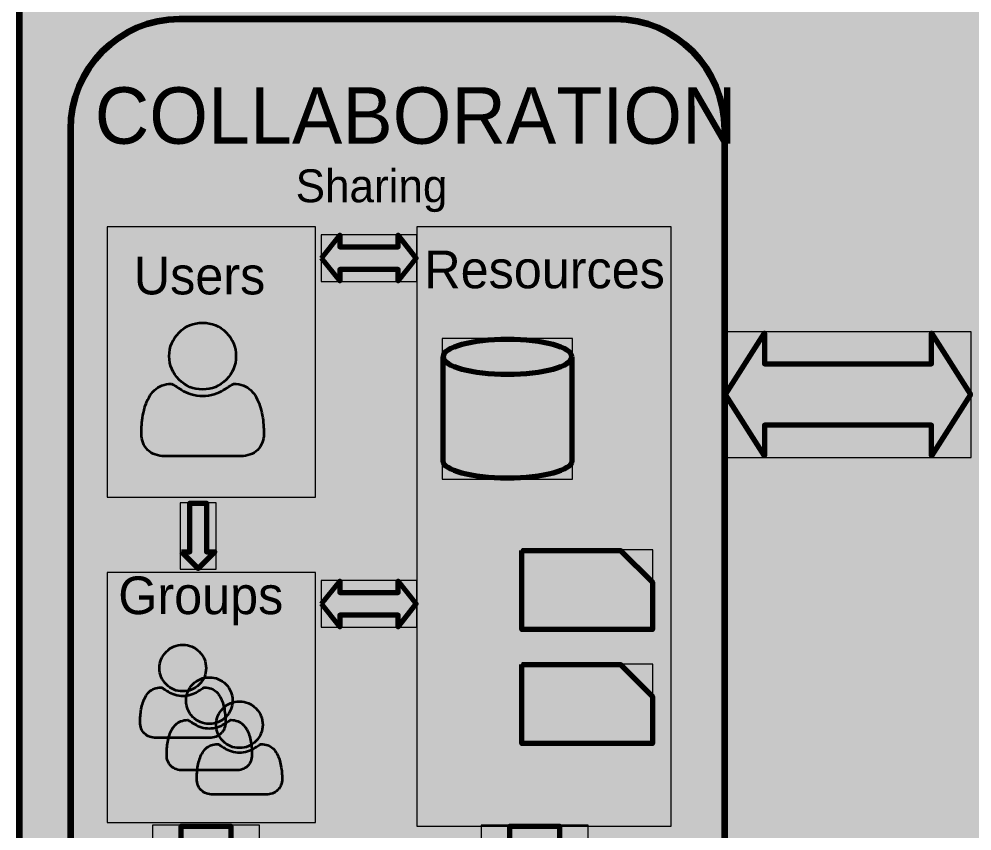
# Model space of a CAD drawing. Header units: inches. Extents: x 37 to 1597, y -2186 to -38.
# Drawn here: x 37 to 588, y -1716 to -1247 of the extents above; entities that cross this region are included whole.
import ezdxf

# ---------------------------------------------------------------- set-up
doc = ezdxf.new("R2010")
doc.units = ezdxf.units.IN
doc.header["$MEASUREMENT"] = 0
doc.layers.add('Layer 1', color=7, linetype='Continuous')

# ---------------------------------------------------------------- blocks, each defined once
blk = doc.blocks.new('block 4')
at = {"layer": 'Layer 1', "true_color": 0x010101}
h = blk.add_hatch(color=18, dxfattribs=at)
h.dxf.hatch_style = 2
edge = h.paths.add_edge_path()
edge.add_spline(control_points=[(131.69, -1608.41), (127.98, -1608.41), (124.81, -1609.72), (122.19, -1612.34), (119.56, -1614.97), (118.25, -1618.14), (118.25, -1621.85), (118.25, -1625.56), (119.56, -1628.73), (122.19, -1631.35), (124.81, -1633.97), (127.98, -1635.29), (131.69, -1635.29), (135.4, -1635.29), (138.57, -1633.97), (141.19, -1631.35), (143.82, -1628.73), (145.13, -1625.56), (145.13, -1621.85), (145.13, -1618.14), (143.82, -1614.97), (141.19, -1612.34), (138.57, -1609.72), (135.4, -1608.41), (131.69, -1608.41)], knot_values=[0, 0, 0, 0, 1, 1, 1, 2, 2, 2, 3, 3, 3, 4, 4, 4, 5, 5, 5, 6, 6, 6, 7, 7, 7, 8, 8, 8, 8], degree=3, periodic=0)
edge.add_line((131.69, -1608.41), (131.69, -1608.41))
edge = h.paths.add_edge_path()
edge.add_spline(control_points=[(156.21, -1649.48), (156.12, -1648.31), (155.96, -1647.03), (155.71, -1645.66), (155.47, -1644.3), (155.16, -1643.04), (154.79, -1641.87), (154.41, -1640.7), (153.91, -1639.57), (153.29, -1638.46), (152.65, -1637.35), (151.93, -1636.41), (151.11, -1635.62), (150.3, -1634.84), (149.3, -1634.21), (148.12, -1633.75), (146.94, -1633.28), (145.65, -1633.05), (144.22, -1633.05), (144.01, -1633.05), (143.52, -1633.3), (142.75, -1633.8), (141.98, -1634.31), (141.11, -1634.87), (140.14, -1635.48), (139.17, -1636.1), (137.92, -1636.66), (136.36, -1637.16), (134.81, -1637.67), (133.25, -1637.92), (131.69, -1637.92), (130.12, -1637.92), (128.57, -1637.67), (127.02, -1637.16), (125.46, -1636.66), (124.2, -1636.1), (123.24, -1635.48), (122.27, -1634.87), (121.4, -1634.31), (120.63, -1633.8), (119.86, -1633.3), (119.37, -1633.05), (119.16, -1633.05), (117.74, -1633.05), (116.44, -1633.28), (115.26, -1633.75), (114.07, -1634.21), (113.08, -1634.84), (112.26, -1635.62), (111.44, -1636.41), (110.72, -1637.35), (110.09, -1638.46), (109.47, -1639.57), (108.96, -1640.7), (108.59, -1641.87), (108.21, -1643.04), (107.91, -1644.3), (107.66, -1645.66), (107.42, -1647.03), (107.25, -1648.31), (107.17, -1649.48), (107.09, -1650.67), (107.05, -1651.87), (107.05, -1653.1), (107.05, -1655.9), (107.9, -1658.12), (109.6, -1659.74), (111.31, -1661.36), (113.57, -1662.17), (116.39, -1662.17), (116.39, -1662.17), (146.99, -1662.17), (146.99, -1662.17), (149.81, -1662.17), (152.07, -1661.36), (153.77, -1659.74), (155.48, -1658.12), (156.33, -1655.9), (156.33, -1653.1), (156.33, -1651.87), (156.29, -1650.67), (156.21, -1649.48)], knot_values=[0, 0, 0, 0, 1, 1, 1, 2, 2, 2, 3, 3, 3, 4, 4, 4, 5, 5, 5, 6, 6, 6, 7, 7, 7, 8, 8, 8, 9, 9, 9, 10, 10, 10, 11, 11, 11, 12, 12, 12, 13, 13, 13, 14, 14, 14, 15, 15, 15, 16, 16, 16, 17, 17, 17, 18, 18, 18, 19, 19, 19, 20, 20, 20, 21, 21, 21, 22, 22, 22, 23, 23, 23, 24, 24, 24, 25, 25, 25, 26, 26, 26, 27, 27, 27, 27], degree=3, periodic=0)
edge.add_line((156.21, -1649.48), (156.21, -1649.48))
h = blk.add_hatch(color=18, dxfattribs=at)
h.dxf.hatch_style = 2
edge = h.paths.add_edge_path()
edge.add_spline(control_points=[(147.02, -1627.22), (143.31, -1627.22), (140.14, -1628.54), (137.52, -1631.16), (134.9, -1633.79), (133.58, -1636.95), (133.58, -1640.67), (133.58, -1644.38), (134.9, -1647.54), (137.52, -1650.17), (140.14, -1652.79), (143.31, -1654.11), (147.02, -1654.11), (150.73, -1654.11), (153.9, -1652.79), (156.53, -1650.17), (159.15, -1647.54), (160.46, -1644.38), (160.46, -1640.67), (160.46, -1636.95), (159.15, -1633.79), (156.53, -1631.16), (153.9, -1628.54), (150.73, -1627.22), (147.02, -1627.22)], knot_values=[0, 0, 0, 0, 1, 1, 1, 2, 2, 2, 3, 3, 3, 4, 4, 4, 5, 5, 5, 6, 6, 6, 7, 7, 7, 8, 8, 8, 8], degree=3, periodic=0)
edge.add_line((147.02, -1627.22), (147.02, -1627.22))
edge = h.paths.add_edge_path()
edge.add_spline(control_points=[(171.54, -1668.3), (171.46, -1667.13), (171.29, -1665.85), (171.05, -1664.48), (170.81, -1663.12), (170.5, -1661.86), (170.12, -1660.69), (169.75, -1659.52), (169.24, -1658.38), (168.62, -1657.28), (167.99, -1656.17), (167.26, -1655.23), (166.44, -1654.44), (165.63, -1653.66), (164.64, -1653.03), (163.45, -1652.57), (162.27, -1652.1), (160.98, -1651.87), (159.56, -1651.87), (159.34, -1651.87), (158.86, -1652.11), (158.08, -1652.62), (157.31, -1653.13), (156.44, -1653.68), (155.47, -1654.3), (154.51, -1654.92), (153.25, -1655.48), (151.7, -1655.98), (150.14, -1656.48), (148.58, -1656.73), (147.02, -1656.73), (145.46, -1656.73), (143.91, -1656.48), (142.35, -1655.98), (140.79, -1655.48), (139.54, -1654.92), (138.57, -1654.3), (137.6, -1653.68), (136.73, -1653.13), (135.97, -1652.62), (135.19, -1652.11), (134.7, -1651.87), (134.49, -1651.87), (133.07, -1651.87), (131.77, -1652.1), (130.59, -1652.57), (129.41, -1653.03), (128.41, -1653.66), (127.6, -1654.44), (126.78, -1655.23), (126.06, -1656.17), (125.43, -1657.28), (124.8, -1658.38), (124.3, -1659.52), (123.92, -1660.69), (123.55, -1661.86), (123.24, -1663.12), (122.99, -1664.48), (122.75, -1665.85), (122.58, -1667.13), (122.5, -1668.3), (122.43, -1669.48), (122.38, -1670.68), (122.38, -1671.92), (122.38, -1674.72), (123.23, -1676.93), (124.93, -1678.56), (126.64, -1680.18), (128.9, -1680.98), (131.72, -1680.98), (131.72, -1680.98), (162.32, -1680.98), (162.32, -1680.98), (165.14, -1680.98), (167.4, -1680.18), (169.11, -1678.56), (170.81, -1676.93), (171.67, -1674.72), (171.67, -1671.92), (171.67, -1670.68), (171.62, -1669.48), (171.54, -1668.3)], knot_values=[0, 0, 0, 0, 1, 1, 1, 2, 2, 2, 3, 3, 3, 4, 4, 4, 5, 5, 5, 6, 6, 6, 7, 7, 7, 8, 8, 8, 9, 9, 9, 10, 10, 10, 11, 11, 11, 12, 12, 12, 13, 13, 13, 14, 14, 14, 15, 15, 15, 16, 16, 16, 17, 17, 17, 18, 18, 18, 19, 19, 19, 20, 20, 20, 21, 21, 21, 22, 22, 22, 23, 23, 23, 24, 24, 24, 25, 25, 25, 26, 26, 26, 27, 27, 27, 27], degree=3, periodic=0)
edge.add_line((171.54, -1668.3), (171.54, -1668.3))
h = blk.add_hatch(color=18, dxfattribs=at)
h.dxf.hatch_style = 2
edge = h.paths.add_edge_path()
edge.add_spline(control_points=[(164.44, -1641.16), (160.73, -1641.16), (157.57, -1642.47), (154.94, -1645.1), (152.32, -1647.73), (151, -1650.89), (151, -1654.61), (151, -1658.32), (152.32, -1661.48), (154.94, -1664.11), (157.57, -1666.73), (160.73, -1668.05), (164.44, -1668.05), (168.16, -1668.05), (171.32, -1666.73), (173.95, -1664.11), (176.58, -1661.48), (177.89, -1658.32), (177.89, -1654.61), (177.89, -1650.89), (176.58, -1647.73), (173.95, -1645.1), (171.32, -1642.47), (168.16, -1641.16), (164.44, -1641.16)], knot_values=[0, 0, 0, 0, 1, 1, 1, 2, 2, 2, 3, 3, 3, 4, 4, 4, 5, 5, 5, 6, 6, 6, 7, 7, 7, 8, 8, 8, 8], degree=3, periodic=0)
edge.add_line((164.44, -1641.16), (164.44, -1641.16))
edge = h.paths.add_edge_path()
edge.add_spline(control_points=[(188.96, -1682.24), (188.88, -1681.07), (188.72, -1679.79), (188.47, -1678.42), (188.23, -1677.06), (187.92, -1675.79), (187.55, -1674.63), (187.17, -1673.46), (186.67, -1672.32), (186.04, -1671.21), (185.41, -1670.11), (184.69, -1669.16), (183.87, -1668.38), (183.05, -1667.59), (182.06, -1666.97), (180.88, -1666.51), (179.7, -1666.04), (178.4, -1665.81), (176.98, -1665.81), (176.77, -1665.81), (176.28, -1666.05), (175.5, -1666.56), (174.73, -1667.07), (173.86, -1667.62), (172.9, -1668.24), (171.93, -1668.86), (170.67, -1669.42), (169.12, -1669.92), (167.57, -1670.42), (166.01, -1670.67), (164.44, -1670.67), (162.88, -1670.67), (161.33, -1670.42), (159.78, -1669.92), (158.22, -1669.42), (156.96, -1668.86), (155.99, -1668.24), (155.03, -1667.62), (154.16, -1667.07), (153.39, -1666.56), (152.61, -1666.05), (152.12, -1665.81), (151.92, -1665.81), (150.49, -1665.81), (149.19, -1666.04), (148.02, -1666.51), (146.83, -1666.97), (145.84, -1667.59), (145.02, -1668.38), (144.2, -1669.16), (143.48, -1670.11), (142.85, -1671.21), (142.22, -1672.32), (141.72, -1673.46), (141.35, -1674.63), (140.97, -1675.79), (140.66, -1677.06), (140.42, -1678.42), (140.17, -1679.79), (140.01, -1681.07), (139.93, -1682.24), (139.85, -1683.42), (139.81, -1684.62), (139.81, -1685.86), (139.81, -1688.66), (140.66, -1690.87), (142.36, -1692.5), (144.06, -1694.12), (146.33, -1694.92), (149.15, -1694.92), (149.15, -1694.92), (179.75, -1694.92), (179.75, -1694.92), (182.57, -1694.92), (184.82, -1694.12), (186.53, -1692.5), (188.24, -1690.87), (189.09, -1688.66), (189.09, -1685.86), (189.09, -1684.62), (189.05, -1683.42), (188.96, -1682.24)], knot_values=[0, 0, 0, 0, 1, 1, 1, 2, 2, 2, 3, 3, 3, 4, 4, 4, 5, 5, 5, 6, 6, 6, 7, 7, 7, 8, 8, 8, 9, 9, 9, 10, 10, 10, 11, 11, 11, 12, 12, 12, 13, 13, 13, 14, 14, 14, 15, 15, 15, 16, 16, 16, 17, 17, 17, 18, 18, 18, 19, 19, 19, 20, 20, 20, 21, 21, 21, 22, 22, 22, 23, 23, 23, 24, 24, 24, 25, 25, 25, 26, 26, 26, 27, 27, 27, 27], degree=3, periodic=0)
edge.add_line((188.96, -1682.24), (188.96, -1682.24))
at = {"layer": 'Layer 1', "color": 18, "lineweight": 35, "true_color": 0x000000}
for points, knots in [([(131.69, -1608.41), (127.98, -1608.41), (124.81, -1609.72), (122.19, -1612.34), (119.56, -1614.97), (118.25, -1618.14), (118.25, -1621.85), (118.25, -1625.56), (119.56, -1628.73), (122.19, -1631.35), (124.81, -1633.97), (127.98, -1635.29), (131.69, -1635.29), (135.4, -1635.29), (138.57, -1633.97), (141.19, -1631.35), (143.82, -1628.73), (145.13, -1625.56), (145.13, -1621.85), (145.13, -1618.14), (143.82, -1614.97), (141.19, -1612.34), (138.57, -1609.72), (135.4, -1608.41), (131.69, -1608.41)], [0, 0, 0, 0, 1, 1, 1, 2, 2, 2, 3, 3, 3, 4, 4, 4, 5, 5, 5, 6, 6, 6, 7, 7, 7, 8, 8, 8, 8]), ([(147.02, -1627.22), (143.31, -1627.22), (140.14, -1628.54), (137.52, -1631.16), (134.9, -1633.79), (133.58, -1636.95), (133.58, -1640.67), (133.58, -1644.38), (134.9, -1647.54), (137.52, -1650.17), (140.14, -1652.79), (143.31, -1654.11), (147.02, -1654.11), (150.73, -1654.11), (153.9, -1652.79), (156.53, -1650.17), (159.15, -1647.54), (160.46, -1644.38), (160.46, -1640.67), (160.46, -1636.95), (159.15, -1633.79), (156.53, -1631.16), (153.9, -1628.54), (150.73, -1627.22), (147.02, -1627.22)], [0, 0, 0, 0, 1, 1, 1, 2, 2, 2, 3, 3, 3, 4, 4, 4, 5, 5, 5, 6, 6, 6, 7, 7, 7, 8, 8, 8, 8]), ([(156.21, -1649.48), (156.12, -1648.31), (155.96, -1647.03), (155.71, -1645.66), (155.47, -1644.3), (155.16, -1643.04), (154.79, -1641.87), (154.41, -1640.7), (153.91, -1639.57), (153.29, -1638.46), (152.65, -1637.35), (151.93, -1636.41), (151.11, -1635.62), (150.3, -1634.84), (149.3, -1634.21), (148.12, -1633.75), (146.94, -1633.28), (145.65, -1633.05), (144.22, -1633.05), (144.01, -1633.05), (143.52, -1633.3), (142.75, -1633.8), (141.98, -1634.31), (141.11, -1634.87), (140.14, -1635.48), (139.17, -1636.1), (137.92, -1636.66), (136.36, -1637.16), (134.81, -1637.67), (133.25, -1637.92), (131.69, -1637.92), (130.12, -1637.92), (128.57, -1637.67), (127.02, -1637.16), (125.46, -1636.66), (124.2, -1636.1), (123.24, -1635.48), (122.27, -1634.87), (121.4, -1634.31), (120.63, -1633.8), (119.86, -1633.3), (119.37, -1633.05), (119.16, -1633.05), (117.74, -1633.05), (116.44, -1633.28), (115.26, -1633.75), (114.07, -1634.21), (113.08, -1634.84), (112.26, -1635.62), (111.44, -1636.41), (110.72, -1637.35), (110.09, -1638.46), (109.47, -1639.57), (108.96, -1640.7), (108.59, -1641.87), (108.21, -1643.04), (107.91, -1644.3), (107.66, -1645.66), (107.42, -1647.03), (107.25, -1648.31), (107.17, -1649.48), (107.09, -1650.67), (107.05, -1651.87), (107.05, -1653.1), (107.05, -1655.9), (107.9, -1658.12), (109.6, -1659.74), (111.31, -1661.36), (113.57, -1662.17), (116.39, -1662.17), (116.39, -1662.17), (146.99, -1662.17), (146.99, -1662.17), (149.81, -1662.17), (152.07, -1661.36), (153.77, -1659.74), (155.48, -1658.12), (156.33, -1655.9), (156.33, -1653.1), (156.33, -1651.87), (156.29, -1650.67), (156.21, -1649.48)], [0, 0, 0, 0, 1, 1, 1, 2, 2, 2, 3, 3, 3, 4, 4, 4, 5, 5, 5, 6, 6, 6, 7, 7, 7, 8, 8, 8, 9, 9, 9, 10, 10, 10, 11, 11, 11, 12, 12, 12, 13, 13, 13, 14, 14, 14, 15, 15, 15, 16, 16, 16, 17, 17, 17, 18, 18, 18, 19, 19, 19, 20, 20, 20, 21, 21, 21, 22, 22, 22, 23, 23, 23, 24, 24, 24, 25, 25, 25, 26, 26, 26, 27, 27, 27, 27]), ([(164.44, -1641.16), (160.73, -1641.16), (157.57, -1642.47), (154.94, -1645.1), (152.32, -1647.73), (151, -1650.89), (151, -1654.61), (151, -1658.32), (152.32, -1661.48), (154.94, -1664.11), (157.57, -1666.73), (160.73, -1668.05), (164.44, -1668.05), (168.16, -1668.05), (171.32, -1666.73), (173.95, -1664.11), (176.58, -1661.48), (177.89, -1658.32), (177.89, -1654.61), (177.89, -1650.89), (176.58, -1647.73), (173.95, -1645.1), (171.32, -1642.47), (168.16, -1641.16), (164.44, -1641.16)], [0, 0, 0, 0, 1, 1, 1, 2, 2, 2, 3, 3, 3, 4, 4, 4, 5, 5, 5, 6, 6, 6, 7, 7, 7, 8, 8, 8, 8]), ([(171.54, -1668.3), (171.46, -1667.13), (171.29, -1665.85), (171.05, -1664.48), (170.81, -1663.12), (170.5, -1661.86), (170.12, -1660.69), (169.75, -1659.52), (169.24, -1658.38), (168.62, -1657.28), (167.99, -1656.17), (167.26, -1655.23), (166.44, -1654.44), (165.63, -1653.66), (164.64, -1653.03), (163.45, -1652.57), (162.27, -1652.1), (160.98, -1651.87), (159.56, -1651.87), (159.34, -1651.87), (158.86, -1652.11), (158.08, -1652.62), (157.31, -1653.13), (156.44, -1653.68), (155.47, -1654.3), (154.51, -1654.92), (153.25, -1655.48), (151.7, -1655.98), (150.14, -1656.48), (148.58, -1656.73), (147.02, -1656.73), (145.46, -1656.73), (143.91, -1656.48), (142.35, -1655.98), (140.79, -1655.48), (139.54, -1654.92), (138.57, -1654.3), (137.6, -1653.68), (136.73, -1653.13), (135.97, -1652.62), (135.19, -1652.11), (134.7, -1651.87), (134.49, -1651.87), (133.07, -1651.87), (131.77, -1652.1), (130.59, -1652.57), (129.41, -1653.03), (128.41, -1653.66), (127.6, -1654.44), (126.78, -1655.23), (126.06, -1656.17), (125.43, -1657.28), (124.8, -1658.38), (124.3, -1659.52), (123.92, -1660.69), (123.55, -1661.86), (123.24, -1663.12), (122.99, -1664.48), (122.75, -1665.85), (122.58, -1667.13), (122.5, -1668.3), (122.43, -1669.48), (122.38, -1670.68), (122.38, -1671.92), (122.38, -1674.72), (123.23, -1676.93), (124.93, -1678.56), (126.64, -1680.18), (128.9, -1680.98), (131.72, -1680.98), (131.72, -1680.98), (162.32, -1680.98), (162.32, -1680.98), (165.14, -1680.98), (167.4, -1680.18), (169.11, -1678.56), (170.81, -1676.93), (171.67, -1674.72), (171.67, -1671.92), (171.67, -1670.68), (171.62, -1669.48), (171.54, -1668.3)], [0, 0, 0, 0, 1, 1, 1, 2, 2, 2, 3, 3, 3, 4, 4, 4, 5, 5, 5, 6, 6, 6, 7, 7, 7, 8, 8, 8, 9, 9, 9, 10, 10, 10, 11, 11, 11, 12, 12, 12, 13, 13, 13, 14, 14, 14, 15, 15, 15, 16, 16, 16, 17, 17, 17, 18, 18, 18, 19, 19, 19, 20, 20, 20, 21, 21, 21, 22, 22, 22, 23, 23, 23, 24, 24, 24, 25, 25, 25, 26, 26, 26, 27, 27, 27, 27]), ([(188.96, -1682.24), (188.88, -1681.07), (188.72, -1679.79), (188.47, -1678.42), (188.23, -1677.06), (187.92, -1675.79), (187.55, -1674.63), (187.17, -1673.46), (186.67, -1672.32), (186.04, -1671.21), (185.41, -1670.11), (184.69, -1669.16), (183.87, -1668.38), (183.05, -1667.59), (182.06, -1666.97), (180.88, -1666.51), (179.7, -1666.04), (178.4, -1665.81), (176.98, -1665.81), (176.77, -1665.81), (176.28, -1666.05), (175.5, -1666.56), (174.73, -1667.07), (173.86, -1667.62), (172.9, -1668.24), (171.93, -1668.86), (170.67, -1669.42), (169.12, -1669.92), (167.57, -1670.42), (166.01, -1670.67), (164.44, -1670.67), (162.88, -1670.67), (161.33, -1670.42), (159.78, -1669.92), (158.22, -1669.42), (156.96, -1668.86), (155.99, -1668.24), (155.03, -1667.62), (154.16, -1667.07), (153.39, -1666.56), (152.61, -1666.05), (152.12, -1665.81), (151.92, -1665.81), (150.49, -1665.81), (149.19, -1666.04), (148.02, -1666.51), (146.83, -1666.97), (145.84, -1667.59), (145.02, -1668.38), (144.2, -1669.16), (143.48, -1670.11), (142.85, -1671.21), (142.22, -1672.32), (141.72, -1673.46), (141.35, -1674.63), (140.97, -1675.79), (140.66, -1677.06), (140.42, -1678.42), (140.17, -1679.79), (140.01, -1681.07), (139.93, -1682.24), (139.85, -1683.42), (139.81, -1684.62), (139.81, -1685.86), (139.81, -1688.66), (140.66, -1690.87), (142.36, -1692.5), (144.06, -1694.12), (146.33, -1694.92), (149.15, -1694.92), (149.15, -1694.92), (179.75, -1694.92), (179.75, -1694.92), (182.57, -1694.92), (184.82, -1694.12), (186.53, -1692.5), (188.24, -1690.87), (189.09, -1688.66), (189.09, -1685.86), (189.09, -1684.62), (189.05, -1683.42), (188.96, -1682.24)], [0, 0, 0, 0, 1, 1, 1, 2, 2, 2, 3, 3, 3, 4, 4, 4, 5, 5, 5, 6, 6, 6, 7, 7, 7, 8, 8, 8, 9, 9, 9, 10, 10, 10, 11, 11, 11, 12, 12, 12, 13, 13, 13, 14, 14, 14, 15, 15, 15, 16, 16, 16, 17, 17, 17, 18, 18, 18, 19, 19, 19, 20, 20, 20, 21, 21, 21, 22, 22, 22, 23, 23, 23, 24, 24, 24, 25, 25, 25, 26, 26, 26, 27, 27, 27, 27])]:
    blk.add_open_spline(points, degree=3, knots=knots, dxfattribs=at)
blk = doc.blocks.new('block 3')
at = {"layer": 'Layer 1', "true_color": 0xd3d3d3}
h = blk.add_hatch(color=254, dxfattribs=at)
h.dxf.hatch_style = 2
h.paths.add_polyline_path([(88.03, -1711.08), (208.33, -1711.08), (208.33, -1566.67), (88.03, -1566.67)])
at = {"layer": 'Layer 1', "lineweight": 0}
blk.add_lwpolyline([(88.03, -1711.08), (208.33, -1711.08), (208.33, -1566.67), (88.03, -1566.67), (88.03, -1711.08)], dxfattribs=at)
at = {"layer": 'Layer 1'}
blk.add_blockref('block 4', (0, 0), dxfattribs=at)
at = {"layer": 'Layer 1', "color": 250, "true_color": 0x231f20, "insert": (94.37, -1597.22), "char_height": 21.76, "attachment_point": 7}
blk.add_mtext('\\fMyriad Pro|b0|i0|c0|p34;\\W1;Groups', dxfattribs=at)
blk = doc.blocks.new('block 5')
at = {"layer": 'Layer 1', "true_color": 0xd3d3d3}
h = blk.add_hatch(color=254, dxfattribs=at)
h.dxf.hatch_style = 2
h.paths.add_polyline_path([(88.03, -1523), (208.33, -1523), (208.33, -1366.58), (88.03, -1366.58)])
at = {"layer": 'Layer 1', "true_color": 0x010101}
h = blk.add_hatch(color=18, dxfattribs=at)
h.dxf.hatch_style = 2
edge = h.paths.add_edge_path()
edge.add_spline(control_points=[(143.16, -1422.14), (137.83, -1422.14), (133.29, -1424.02), (129.52, -1427.79), (125.76, -1431.56), (123.87, -1436.1), (123.87, -1441.43), (123.87, -1446.75), (125.76, -1451.3), (129.52, -1455.06), (133.29, -1458.83), (137.83, -1460.72), (143.16, -1460.72), (148.48, -1460.72), (153.02, -1458.83), (156.8, -1455.06), (160.56, -1451.3), (162.45, -1446.75), (162.45, -1441.43), (162.45, -1436.1), (160.56, -1431.56), (156.8, -1427.79), (153.02, -1424.02), (148.48, -1422.14), (143.16, -1422.14)], knot_values=[0, 0, 0, 0, 1, 1, 1, 2, 2, 2, 3, 3, 3, 4, 4, 4, 5, 5, 5, 6, 6, 6, 7, 7, 7, 8, 8, 8, 8], degree=3, periodic=0)
edge.add_line((143.16, -1422.14), (143.16, -1422.14))
edge = h.paths.add_edge_path()
edge.add_spline(control_points=[(178.34, -1481.08), (178.22, -1479.39), (177.98, -1477.56), (177.63, -1475.6), (177.29, -1473.64), (176.84, -1471.83), (176.31, -1470.15), (175.76, -1468.48), (175.04, -1466.85), (174.15, -1465.26), (173.24, -1463.67), (172.2, -1462.32), (171.03, -1461.19), (169.86, -1460.06), (168.43, -1459.17), (166.74, -1458.5), (165.04, -1457.83), (163.18, -1457.5), (161.14, -1457.5), (160.84, -1457.5), (160.14, -1457.85), (159.03, -1458.57), (157.92, -1459.3), (156.67, -1460.1), (155.28, -1460.99), (153.9, -1461.88), (152.09, -1462.68), (149.86, -1463.4), (147.64, -1464.12), (145.4, -1464.48), (143.16, -1464.48), (140.91, -1464.48), (138.69, -1464.12), (136.46, -1463.4), (134.22, -1462.68), (132.42, -1461.88), (131.03, -1460.99), (129.64, -1460.1), (128.39, -1459.3), (127.3, -1458.57), (126.18, -1457.85), (125.48, -1457.5), (125.18, -1457.5), (123.14, -1457.5), (121.27, -1457.83), (119.59, -1458.5), (117.88, -1459.17), (116.46, -1460.06), (115.29, -1461.19), (114.11, -1462.32), (113.08, -1463.67), (112.17, -1465.26), (111.27, -1466.85), (110.55, -1468.48), (110.02, -1470.15), (109.48, -1471.83), (109.04, -1473.64), (108.68, -1475.6), (108.33, -1477.56), (108.09, -1479.39), (107.98, -1481.08), (107.87, -1482.77), (107.8, -1484.5), (107.8, -1486.27), (107.8, -1490.29), (109.03, -1493.46), (111.47, -1495.79), (113.91, -1498.12), (117.16, -1499.28), (121.21, -1499.28), (121.21, -1499.28), (165.11, -1499.28), (165.11, -1499.28), (169.16, -1499.28), (172.4, -1498.12), (174.85, -1495.79), (177.29, -1493.46), (178.52, -1490.29), (178.52, -1486.27), (178.52, -1484.5), (178.45, -1482.77), (178.34, -1481.08)], knot_values=[0, 0, 0, 0, 1, 1, 1, 2, 2, 2, 3, 3, 3, 4, 4, 4, 5, 5, 5, 6, 6, 6, 7, 7, 7, 8, 8, 8, 9, 9, 9, 10, 10, 10, 11, 11, 11, 12, 12, 12, 13, 13, 13, 14, 14, 14, 15, 15, 15, 16, 16, 16, 17, 17, 17, 18, 18, 18, 19, 19, 19, 20, 20, 20, 21, 21, 21, 22, 22, 22, 23, 23, 23, 24, 24, 24, 25, 25, 25, 26, 26, 26, 27, 27, 27, 27], degree=3, periodic=0)
edge.add_line((178.34, -1481.08), (178.34, -1481.08))
at = {"layer": 'Layer 1', "lineweight": 0}
blk.add_lwpolyline([(88.03, -1523), (208.33, -1523), (208.33, -1366.58), (88.03, -1366.58), (88.03, -1523)], dxfattribs=at)
at = {"layer": 'Layer 1', "color": 18, "lineweight": 35, "true_color": 0x000000}
for points, knots in [([(143.16, -1422.14), (137.83, -1422.14), (133.29, -1424.02), (129.52, -1427.79), (125.76, -1431.56), (123.87, -1436.1), (123.87, -1441.43), (123.87, -1446.75), (125.76, -1451.3), (129.52, -1455.06), (133.29, -1458.83), (137.83, -1460.72), (143.16, -1460.72), (148.48, -1460.72), (153.02, -1458.83), (156.8, -1455.06), (160.56, -1451.3), (162.45, -1446.75), (162.45, -1441.43), (162.45, -1436.1), (160.56, -1431.56), (156.8, -1427.79), (153.02, -1424.02), (148.48, -1422.14), (143.16, -1422.14)], [0, 0, 0, 0, 1, 1, 1, 2, 2, 2, 3, 3, 3, 4, 4, 4, 5, 5, 5, 6, 6, 6, 7, 7, 7, 8, 8, 8, 8]), ([(178.34, -1481.08), (178.22, -1479.39), (177.98, -1477.56), (177.63, -1475.6), (177.29, -1473.64), (176.84, -1471.83), (176.31, -1470.15), (175.76, -1468.48), (175.04, -1466.85), (174.15, -1465.26), (173.24, -1463.67), (172.2, -1462.32), (171.03, -1461.19), (169.86, -1460.06), (168.43, -1459.17), (166.74, -1458.5), (165.04, -1457.83), (163.18, -1457.5), (161.14, -1457.5), (160.84, -1457.5), (160.14, -1457.85), (159.03, -1458.57), (157.92, -1459.3), (156.67, -1460.1), (155.28, -1460.99), (153.9, -1461.88), (152.09, -1462.68), (149.86, -1463.4), (147.64, -1464.12), (145.4, -1464.48), (143.16, -1464.48), (140.91, -1464.48), (138.69, -1464.12), (136.46, -1463.4), (134.22, -1462.68), (132.42, -1461.88), (131.03, -1460.99), (129.64, -1460.1), (128.39, -1459.3), (127.3, -1458.57), (126.18, -1457.85), (125.48, -1457.5), (125.18, -1457.5), (123.14, -1457.5), (121.27, -1457.83), (119.59, -1458.5), (117.88, -1459.17), (116.46, -1460.06), (115.29, -1461.19), (114.11, -1462.32), (113.08, -1463.67), (112.17, -1465.26), (111.27, -1466.85), (110.55, -1468.48), (110.02, -1470.15), (109.48, -1471.83), (109.04, -1473.64), (108.68, -1475.6), (108.33, -1477.56), (108.09, -1479.39), (107.98, -1481.08), (107.87, -1482.77), (107.8, -1484.5), (107.8, -1486.27), (107.8, -1490.29), (109.03, -1493.46), (111.47, -1495.79), (113.91, -1498.12), (117.16, -1499.28), (121.21, -1499.28), (121.21, -1499.28), (165.11, -1499.28), (165.11, -1499.28), (169.16, -1499.28), (172.4, -1498.12), (174.85, -1495.79), (177.29, -1493.46), (178.52, -1490.29), (178.52, -1486.27), (178.52, -1484.5), (178.45, -1482.77), (178.34, -1481.08)], [0, 0, 0, 0, 1, 1, 1, 2, 2, 2, 3, 3, 3, 4, 4, 4, 5, 5, 5, 6, 6, 6, 7, 7, 7, 8, 8, 8, 9, 9, 9, 10, 10, 10, 11, 11, 11, 12, 12, 12, 13, 13, 13, 14, 14, 14, 15, 15, 15, 16, 16, 16, 17, 17, 17, 18, 18, 18, 19, 19, 19, 20, 20, 20, 21, 21, 21, 22, 22, 22, 23, 23, 23, 24, 24, 24, 25, 25, 25, 26, 26, 26, 27, 27, 27, 27])]:
    blk.add_open_spline(points, degree=3, knots=knots, dxfattribs=at)
at = {"layer": 'Layer 1', "color": 250, "true_color": 0x231f20, "insert": (103.37, -1406.05), "char_height": 21.76, "attachment_point": 7}
blk.add_mtext('\\fMyriad Pro|b0|i0|c0|p34;\\W1;Users', dxfattribs=at)
blk = doc.blocks.new('block 7')
at = {"layer": 'Layer 1', "true_color": 0x95b3d6}
h = blk.add_hatch(color=253, dxfattribs=at)
h.dxf.hatch_style = 2
edge = h.paths.add_edge_path()
edge.add_spline(control_points=[(282.14, -1441.82), (282.14, -1436.28), (298.83, -1431.79), (319.42, -1431.79), (340, -1431.79), (356.69, -1436.28), (356.69, -1441.82), (356.69, -1447.36), (340, -1451.86), (319.42, -1451.86), (298.83, -1451.86), (282.14, -1447.36), (282.14, -1441.82)], knot_values=[0, 0, 0, 0, 1, 1, 1, 2, 2, 2, 3, 3, 3, 4, 4, 4, 4], degree=3, periodic=1)
at = {"layer": 'Layer 1', "true_color": 0x4e81bd}
h = blk.add_hatch(color=163, dxfattribs=at)
h.dxf.hatch_style = 2
edge = h.paths.add_edge_path()
edge.add_spline(control_points=[(282.14, -1441.82), (282.14, -1447.36), (298.83, -1451.86), (319.42, -1451.86), (340, -1451.86), (356.69, -1447.36), (356.69, -1441.82), (356.69, -1441.82), (356.69, -1502.04), (356.69, -1502.04), (356.69, -1507.58), (340, -1512.08), (319.42, -1512.08), (298.83, -1512.08), (282.14, -1507.58), (282.14, -1502.04), (282.14, -1502.04), (282.14, -1441.82), (282.14, -1441.82)], knot_values=[0, 0, 0, 0, 1, 1, 1, 2, 2, 2, 3, 3, 3, 4, 4, 4, 5, 5, 5, 6, 6, 6, 6], degree=3, periodic=1)
at = {"layer": 'Layer 1', "lineweight": 0}
blk.add_lwpolyline([(281.75, -1512.6), (357.08, -1512.6), (357.08, -1431.26), (281.75, -1431.26), (281.75, -1512.6)], dxfattribs=at)
blk.add_lwpolyline([(281.75, -1512.6), (357.08, -1512.6), (357.08, -1431.26), (281.75, -1431.26), (281.75, -1512.6)], dxfattribs=at)
for points, knots in [([(282.14, -1441.82), (282.14, -1436.28), (298.83, -1431.79), (319.42, -1431.79), (340, -1431.79), (356.69, -1436.28), (356.69, -1441.82), (356.69, -1447.36), (340, -1451.86), (319.42, -1451.86), (298.83, -1451.86), (282.14, -1447.36), (282.14, -1441.82)], [0, 0, 0, 0, 1, 1, 1, 2, 2, 2, 3, 3, 3, 4, 4, 4, 4]), ([(282.14, -1441.82), (282.14, -1447.36), (298.83, -1451.86), (319.42, -1451.86), (340, -1451.86), (356.69, -1447.36), (356.69, -1441.82), (356.69, -1441.82), (356.69, -1502.04), (356.69, -1502.04), (356.69, -1507.58), (340, -1512.08), (319.42, -1512.08), (298.83, -1512.08), (282.14, -1507.58), (282.14, -1502.04), (282.14, -1502.04), (282.14, -1441.82), (282.14, -1441.82)], [0, 0, 0, 0, 1, 1, 1, 2, 2, 2, 3, 3, 3, 4, 4, 4, 5, 5, 5, 6, 6, 6, 6])]:
    blk.add_open_spline(points, degree=3, knots=knots, dxfattribs=at)
at = {"layer": 'Layer 1', "color": 157, "lineweight": 70, "true_color": 0x385d8a}
for points in [[(356.69, -1441.82), (356.69, -1447.36), (340, -1451.86), (319.42, -1451.86), (298.83, -1451.86), (282.14, -1447.36), (282.14, -1441.82), (282.14, -1436.28), (298.83, -1431.79), (319.42, -1431.79), (340, -1431.79), (356.69, -1436.28), (356.69, -1441.82)], [(356.69, -1441.82), (356.69, -1441.82), (356.69, -1502.04), (356.69, -1502.04), (356.69, -1507.58), (340, -1512.08), (319.42, -1512.08), (298.83, -1512.08), (282.14, -1507.58), (282.14, -1502.04), (282.14, -1502.04), (282.14, -1441.82), (282.14, -1441.82)]]:
    blk.add_open_spline(points, degree=3, knots=[0, 0, 0, 0, 1, 1, 1, 2, 2, 2, 3, 3, 3, 4, 4, 4, 4], dxfattribs=at)
blk = doc.blocks.new('block 9')
at = {"layer": 'Layer 1', "true_color": 0x4e81bd}
h = blk.add_hatch(color=163, dxfattribs=at)
h.dxf.hatch_style = 2
h.paths.add_polyline_path([(327.74, -1553.87), (384.85, -1553.87), (403.18, -1572.21), (403.18, -1599.5), (327.74, -1599.5)])
at = {"layer": 'Layer 1', "lineweight": 0}
for points in [[(327.38, -1599.86), (403.54, -1599.86), (403.54, -1553.51), (327.38, -1553.51), (327.38, -1599.86)], [(327.38, -1599.86), (403.54, -1599.86), (403.54, -1553.51), (327.38, -1553.51), (327.38, -1599.86)], [(327.74, -1553.87), (384.85, -1553.87), (403.18, -1572.21), (403.18, -1599.5), (327.74, -1599.5), (327.74, -1553.87)]]:
    blk.add_lwpolyline(points, dxfattribs=at)
at = {"layer": 'Layer 1', "color": 157, "lineweight": 70, "true_color": 0x385d8a}
blk.add_lwpolyline([(327.74, -1553.87), (384.85, -1553.87), (403.18, -1572.21), (403.18, -1599.5), (327.74, -1599.5), (327.74, -1553.87)], dxfattribs=at)
blk = doc.blocks.new('block 10')
at = {"layer": 'Layer 1', "true_color": 0x4e81bd}
h = blk.add_hatch(color=163, dxfattribs=at)
h.dxf.hatch_style = 2
h.paths.add_polyline_path([(327.74, -1619.87), (384.85, -1619.87), (403.18, -1638.21), (403.18, -1665.5), (327.74, -1665.5)])
at = {"layer": 'Layer 1', "lineweight": 0}
for points in [[(327.38, -1665.86), (403.54, -1665.86), (403.54, -1619.51), (327.38, -1619.51), (327.38, -1665.86)], [(327.38, -1665.86), (403.54, -1665.86), (403.54, -1619.51), (327.38, -1619.51), (327.38, -1665.86)], [(327.74, -1619.87), (384.85, -1619.87), (403.18, -1638.21), (403.18, -1665.5), (327.74, -1665.5), (327.74, -1619.87)]]:
    blk.add_lwpolyline(points, dxfattribs=at)
at = {"layer": 'Layer 1', "color": 157, "lineweight": 70, "true_color": 0x385d8a}
blk.add_lwpolyline([(327.74, -1619.87), (384.85, -1619.87), (403.18, -1638.21), (403.18, -1665.5), (327.74, -1665.5), (327.74, -1619.87)], dxfattribs=at)
blk = doc.blocks.new('block 8')
at = {"layer": 'Layer 1'}
for name in ['block 9', 'block 10']:
    blk.add_blockref(name, (0, 0), dxfattribs=at)
blk = doc.blocks.new('block 6')
at = {"layer": 'Layer 1', "true_color": 0xd3d3d3}
h = blk.add_hatch(color=254, dxfattribs=at)
h.dxf.hatch_style = 2
h.paths.add_polyline_path([(266.93, -1713.33), (414.11, -1713.33), (414.11, -1366.58), (266.93, -1366.58)])
at = {"layer": 'Layer 1', "lineweight": 0}
blk.add_lwpolyline([(266.93, -1713.33), (414.11, -1713.33), (414.11, -1366.58), (266.93, -1366.58), (266.93, -1713.33)], dxfattribs=at)
at = {"layer": 'Layer 1'}
for name in ['block 7', 'block 8']:
    blk.add_blockref(name, (0, 0), dxfattribs=at)
at = {"layer": 'Layer 1', "color": 250, "true_color": 0x231f20, "insert": (271.33, -1402.51), "char_height": 21.76, "attachment_point": 7}
blk.add_mtext('\\fMyriad Pro|b0|i0|c0|p34;\\W1;Resources', dxfattribs=at)
blk = doc.blocks.new('block 17')
at = {"layer": 'Layer 1', "true_color": 0x4e81bd}
h = blk.add_hatch(color=163, dxfattribs=at)
h.dxf.hatch_style = 2
h.paths.add_polyline_path([(116.32, -1797.27), (130.72, -1797.27), (130.72, -1713.33), (159.52, -1713.33), (159.52, -1797.27), (173.92, -1797.27), (145.12, -1825.71)])
at = {"layer": 'Layer 1', "lineweight": 0}
for points in [[(114.18, -1827.12), (176.05, -1827.12), (176.05, -1712.63), (114.18, -1712.63), (114.18, -1827.12)], [(114.18, -1827.12), (176.05, -1827.12), (176.05, -1712.63), (114.18, -1712.63), (114.18, -1827.12)], [(116.32, -1797.27), (130.72, -1797.27), (130.72, -1713.33), (159.52, -1713.33), (159.52, -1797.27), (173.92, -1797.27), (145.12, -1825.71), (116.32, -1797.27)]]:
    blk.add_lwpolyline(points, dxfattribs=at)
at = {"layer": 'Layer 1', "color": 157, "lineweight": 70, "true_color": 0x385d8a}
blk.add_lwpolyline([(116.32, -1797.27), (130.72, -1797.27), (130.72, -1713.33), (159.52, -1713.33), (159.52, -1797.27), (173.92, -1797.27), (145.12, -1825.71), (116.32, -1797.27)], dxfattribs=at)
blk = doc.blocks.new('block 18')
at = {"layer": 'Layer 1', "true_color": 0x4e81bd}
h = blk.add_hatch(color=163, dxfattribs=at)
h.dxf.hatch_style = 2
h.paths.add_polyline_path([(130.92, -1554.67), (135.75, -1554.67), (135.75, -1526.54), (145.4, -1526.54), (145.4, -1554.67), (150.22, -1554.67), (140.57, -1564.2)])
at = {"layer": 'Layer 1', "lineweight": 0}
for points in [[(130.21, -1564.67), (150.94, -1564.67), (150.94, -1526.31), (130.21, -1526.31), (130.21, -1564.67)], [(130.21, -1564.67), (150.94, -1564.67), (150.94, -1526.31), (130.21, -1526.31), (130.21, -1564.67)], [(130.92, -1554.67), (135.75, -1554.67), (135.75, -1526.54), (145.4, -1526.54), (145.4, -1554.67), (150.22, -1554.67), (140.57, -1564.2), (130.92, -1554.67)]]:
    blk.add_lwpolyline(points, dxfattribs=at)
at = {"layer": 'Layer 1', "color": 157, "lineweight": 70, "true_color": 0x385d8a}
blk.add_lwpolyline([(130.92, -1554.67), (135.75, -1554.67), (135.75, -1526.54), (145.4, -1526.54), (145.4, -1554.67), (150.22, -1554.67), (140.57, -1564.2), (130.92, -1554.67)], dxfattribs=at)
blk = doc.blocks.new('block 19')
at = {"layer": 'Layer 1', "true_color": 0x4e81bd}
h = blk.add_hatch(color=163, dxfattribs=at)
h.dxf.hatch_style = 2
h.paths.add_polyline_path([(306.32, -1797.27), (320.72, -1797.27), (320.72, -1713.33), (349.52, -1713.33), (349.52, -1797.27), (363.92, -1797.27), (335.12, -1825.71)])
at = {"layer": 'Layer 1', "lineweight": 0}
for points in [[(304.18, -1827.12), (366.05, -1827.12), (366.05, -1712.63), (304.18, -1712.63), (304.18, -1827.12)], [(304.18, -1827.12), (366.05, -1827.12), (366.05, -1712.63), (304.18, -1712.63), (304.18, -1827.12)], [(306.32, -1797.27), (320.72, -1797.27), (320.72, -1713.33), (349.52, -1713.33), (349.52, -1797.27), (363.92, -1797.27), (335.12, -1825.71), (306.32, -1797.27)]]:
    blk.add_lwpolyline(points, dxfattribs=at)
at = {"layer": 'Layer 1', "color": 157, "lineweight": 70, "true_color": 0x385d8a}
blk.add_lwpolyline([(306.32, -1797.27), (320.72, -1797.27), (320.72, -1713.33), (349.52, -1713.33), (349.52, -1797.27), (363.92, -1797.27), (335.12, -1825.71), (306.32, -1797.27)], dxfattribs=at)
blk = doc.blocks.new('block 20')
at = {"layer": 'Layer 1', "true_color": 0x4e81bd}
h = blk.add_hatch(color=163, dxfattribs=at)
h.dxf.hatch_style = 2
h.paths.add_polyline_path([(211.96, -1384.74), (222.46, -1371.58), (222.46, -1378.16), (256.17, -1378.16), (256.17, -1371.58), (266.67, -1384.74), (256.17, -1397.91), (256.17, -1391.33), (222.46, -1391.33), (222.46, -1397.91)])
at = {"layer": 'Layer 1', "lineweight": 0}
for points in [[(211.7, -1398.24), (266.93, -1398.24), (266.93, -1371.25), (211.7, -1371.25), (211.7, -1398.24)], [(211.7, -1398.24), (266.93, -1398.24), (266.93, -1371.25), (211.7, -1371.25), (211.7, -1398.24)], [(211.96, -1384.74), (222.46, -1371.58), (222.46, -1378.16), (256.17, -1378.16), (256.17, -1371.58), (266.67, -1384.74), (256.17, -1397.91), (256.17, -1391.33), (222.46, -1391.33), (222.46, -1397.91), (211.96, -1384.74)]]:
    blk.add_lwpolyline(points, dxfattribs=at)
at = {"layer": 'Layer 1', "color": 157, "lineweight": 70, "true_color": 0x385d8a}
blk.add_lwpolyline([(211.96, -1384.74), (222.46, -1371.58), (222.46, -1378.16), (256.17, -1378.16), (256.17, -1371.58), (266.67, -1384.74), (256.17, -1397.91), (256.17, -1391.33), (222.46, -1391.33), (222.46, -1397.91), (211.96, -1384.74)], dxfattribs=at)
blk = doc.blocks.new('block 21')
at = {"layer": 'Layer 1', "true_color": 0x4e81bd}
h = blk.add_hatch(color=163, dxfattribs=at)
h.dxf.hatch_style = 2
h.paths.add_polyline_path([(211.96, -1584.74), (222.46, -1571.58), (222.46, -1578.16), (256.17, -1578.16), (256.17, -1571.58), (266.67, -1584.74), (256.17, -1597.91), (256.17, -1591.33), (222.46, -1591.33), (222.46, -1597.91)])
at = {"layer": 'Layer 1', "lineweight": 0}
for points in [[(211.7, -1598.24), (266.93, -1598.24), (266.93, -1571.25), (211.7, -1571.25), (211.7, -1598.24)], [(211.7, -1598.24), (266.93, -1598.24), (266.93, -1571.25), (211.7, -1571.25), (211.7, -1598.24)], [(211.96, -1584.74), (222.46, -1571.58), (222.46, -1578.16), (256.17, -1578.16), (256.17, -1571.58), (266.67, -1584.74), (256.17, -1597.91), (256.17, -1591.33), (222.46, -1591.33), (222.46, -1597.91), (211.96, -1584.74)]]:
    blk.add_lwpolyline(points, dxfattribs=at)
at = {"layer": 'Layer 1', "color": 157, "lineweight": 70, "true_color": 0x385d8a}
blk.add_lwpolyline([(211.96, -1584.74), (222.46, -1571.58), (222.46, -1578.16), (256.17, -1578.16), (256.17, -1571.58), (266.67, -1584.74), (256.17, -1597.91), (256.17, -1591.33), (222.46, -1591.33), (222.46, -1597.91), (211.96, -1584.74)], dxfattribs=at)
blk = doc.blocks.new('block 2')
at = {"layer": 'Layer 1', "true_color": 0xfde9cc}
h = blk.add_hatch(color=254, dxfattribs=at)
h.dxf.hatch_style = 2
edge = h.paths.add_edge_path()
edge.add_spline(control_points=[(66.67, -1310.33), (66.67, -1275.17), (94.9, -1246.67), (129.72, -1246.67), (129.72, -1246.67), (381.94, -1246.67), (381.94, -1246.67), (416.77, -1246.67), (445, -1275.17), (445, -1310.33), (445, -1310.33), (445, -2059.67), (445, -2059.67), (445, -2094.83), (416.77, -2123.33), (381.94, -2123.33), (381.94, -2123.33), (129.72, -2123.33), (129.72, -2123.33), (94.9, -2123.33), (66.67, -2094.83), (66.67, -2059.67), (66.67, -2059.67), (66.67, -1310.33), (66.67, -1310.33)], knot_values=[0, 0, 0, 0, 1, 1, 1, 2, 2, 2, 3, 3, 3, 4, 4, 4, 5, 5, 5, 6, 6, 6, 7, 7, 7, 8, 8, 8, 8], degree=3, periodic=1)
at = {"layer": 'Layer 1', "color": 250, "lineweight": 140, "true_color": 0x231f20}
blk.add_open_spline([(66.67, -1310.33), (66.67, -1275.17), (94.9, -1246.67), (129.72, -1246.67), (129.72, -1246.67), (381.94, -1246.67), (381.94, -1246.67), (416.77, -1246.67), (445, -1275.17), (445, -1310.33), (445, -1310.33), (445, -2059.67), (445, -2059.67), (445, -2094.83), (416.77, -2123.33), (381.94, -2123.33), (381.94, -2123.33), (129.72, -2123.33), (129.72, -2123.33), (94.9, -2123.33), (66.67, -2094.83), (66.67, -2059.67), (66.67, -2059.67), (66.67, -1310.33), (66.67, -1310.33)], degree=3, knots=[0, 0, 0, 0, 1, 1, 1, 2, 2, 2, 3, 3, 3, 4, 4, 4, 5, 5, 5, 6, 6, 6, 7, 7, 7, 8, 8, 8, 8], dxfattribs=at)
at = {"layer": 'Layer 1'}
for name in ['block 5', 'block 20', 'block 6', 'block 18', 'block 3', 'block 21', 'block 17', 'block 19']:
    blk.add_blockref(name, (0, 0), dxfattribs=at)
at = {"layer": 'Layer 1', "color": 250, "true_color": 0x231f20, "attachment_point": 7}
for s, insert, char_height in [('\\fMyriad Pro|b0|i0|c0|p34;\\W1;COLLABORATION', (80.79, -1319.08), 32.64), ('\\fMyriad Pro|b0|i0|c0|p34;\\W1;Sharing', (196.94, -1358.21), 19.04)]:
    blk.add_mtext(s, dxfattribs=dict(at, insert=insert, char_height=char_height))
blk = doc.blocks.new('block 130')
at = {"layer": 'Layer 1', "true_color": 0x4e81bd}
h = blk.add_hatch(color=163, dxfattribs=at)
h.dxf.hatch_style = 2
h.paths.add_polyline_path([(445.56, -1463.71), (468.02, -1428.24), (468.02, -1445.97), (564.58, -1445.97), (564.58, -1428.24), (587.04, -1463.71), (564.58, -1499.18), (564.58, -1481.44), (468.02, -1481.44), (468.02, -1499.18)])
at = {"layer": 'Layer 1', "lineweight": 0}
for points in [[(445, -1500.07), (587.6, -1500.07), (587.6, -1427.35), (445, -1427.35), (445, -1500.07)], [(445, -1500.07), (587.6, -1500.07), (587.6, -1427.35), (445, -1427.35), (445, -1500.07)], [(445.56, -1463.71), (468.02, -1428.24), (468.02, -1445.97), (564.58, -1445.97), (564.58, -1428.24), (587.04, -1463.71), (564.58, -1499.18), (564.58, -1481.44), (468.02, -1481.44), (468.02, -1499.18), (445.56, -1463.71)]]:
    blk.add_lwpolyline(points, dxfattribs=at)
at = {"layer": 'Layer 1', "color": 157, "lineweight": 70, "true_color": 0x385d8a}
blk.add_lwpolyline([(445.56, -1463.71), (468.02, -1428.24), (468.02, -1445.97), (564.58, -1445.97), (564.58, -1428.24), (587.04, -1463.71), (564.58, -1499.18), (564.58, -1481.44), (468.02, -1481.44), (468.02, -1499.18), (445.56, -1463.71)], dxfattribs=at)

msp = doc.modelspace()

# ---------------------------------------------------------------- hatches: boundary and pattern name
at = {"layer": 'Layer 1', "true_color": 0xd26927}
h = msp.add_hatch(color=32, dxfattribs=at)
h.dxf.hatch_style = 2
edge = h.paths.add_edge_path()
edge.add_spline(control_points=[(37.02, -139.7), (37.02, -83.28), (61.29, -37.55), (91.23, -37.55), (91.23, -37.55), (1542.82, -37.55), (1542.82, -37.55), (1572.76, -37.55), (1597.04, -83.28), (1597.04, -139.7), (1597.04, -139.7), (1597.04, -2083.4), (1597.04, -2083.4), (1597.04, -2139.82), (1572.76, -2185.55), (1542.82, -2185.55), (1542.82, -2185.55), (91.23, -2185.55), (91.23, -2185.55), (61.29, -2185.55), (37.02, -2139.82), (37.02, -2083.4), (37.02, -2083.4), (37.02, -139.7), (37.02, -139.7)], knot_values=[0, 0, 0, 0, 1, 1, 1, 2, 2, 2, 3, 3, 3, 4, 4, 4, 5, 5, 5, 6, 6, 6, 7, 7, 7, 8, 8, 8, 8], degree=3, periodic=1)

# ---------------------------------------------------------------- linework, layer by layer
at = {"layer": 'Layer 1', "color": 250, "lineweight": 211, "true_color": 0x231f20}
msp.add_open_spline([(37.02, -139.7), (37.02, -83.28), (61.29, -37.55), (91.23, -37.55), (91.23, -37.55), (1542.82, -37.55), (1542.82, -37.55), (1572.76, -37.55), (1597.04, -83.28), (1597.04, -139.7), (1597.04, -139.7), (1597.04, -2083.4), (1597.04, -2083.4), (1597.04, -2139.82), (1572.76, -2185.55), (1542.82, -2185.55), (1542.82, -2185.55), (91.23, -2185.55), (91.23, -2185.55), (61.29, -2185.55), (37.02, -2139.82), (37.02, -2083.4), (37.02, -2083.4), (37.02, -139.7), (37.02, -139.7)], degree=3, knots=[0, 0, 0, 0, 1, 1, 1, 2, 2, 2, 3, 3, 3, 4, 4, 4, 5, 5, 5, 6, 6, 6, 7, 7, 7, 8, 8, 8, 8], dxfattribs=at)

# ---------------------------------------------------------------- block references
at = {"layer": 'Layer 1'}
for name in ['block 2', 'block 130']:
    msp.add_blockref(name, (0, 0), dxfattribs=at)

doc.saveas('drawing.dxf')
